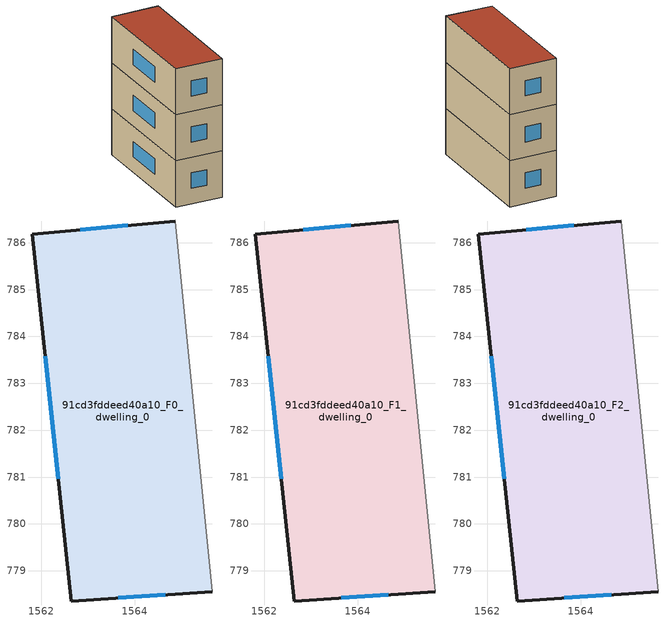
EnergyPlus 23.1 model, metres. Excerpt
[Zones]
91cd3fddeed40a10_F0_dwelling_0
 floor ground (EU_floor_Construction): 1564.86,786.46 1565.65,778.55 1562.64,778.35 1561.81,786.18 z0
 wall outside (EU_wall_Construction): 1564.86,786.46 1561.81,786.18 1562.64,778.35 1565.65,778.55 z0:3
 wall adiabatic (EU_wall_Construction): 1565.65,778.55 1564.86,786.46 z0:3
 window (EU_Window_Construction): 1563.64,778.42 1564.64,778.48 / 1562.09,783.57 1562.36,780.96 / 1563.85,786.37 1562.83,786.28 z1:2
91cd3fddeed40a10_F1_dwelling_0
 floor to 91cd3fddeed40a10_F0_dwelling_0 (EU_floor_Construction): 1564.86,786.46 1565.65,778.55 1562.64,778.35 1561.81,786.18 z3
 wall outside (EU_wall_Construction): 1564.86,786.46 1561.81,786.18 1562.64,778.35 1565.65,778.55 z3:6
 wall adiabatic (EU_wall_Construction): 1565.65,778.55 1564.86,786.46 z3:6
 window (EU_Window_Construction): 1563.64,778.42 1564.64,778.48 / 1562.09,783.57 1562.36,780.96 / 1563.85,786.37 1562.83,786.28 z4:5
91cd3fddeed40a10_F2_dwelling_0
 floor to 91cd3fddeed40a10_F1_dwelling_0 (EU_floor_Construction): 1564.86,786.46 1565.65,778.55 1562.64,778.35 1561.81,786.18 z6
 wall outside (EU_wall_Construction): 1564.86,786.46 1561.81,786.18 1562.64,778.35 1565.65,778.55 z6:9
 wall adiabatic (EU_wall_Construction): 1565.65,778.55 1564.86,786.46 z6:9
 window (EU_Window_Construction): 1563.64,778.42 1564.64,778.48 / 1562.09,783.57 1562.36,780.96 / 1563.85,786.37 1562.83,786.28 z7:8
 roof outside (EU_roof_Construction): 1565.65,778.55 1564.86,786.46 1561.81,786.18 1562.64,778.35 z9
[Building]
EU S2 Campaign: North Axis=0; Terrain=City; Solar Distribution=FullExterior
[Site:Location]
Bologna: Latitude=44.5; Longitude=11.25; Time Zone=1; Elevation=37
[SizingPeriod:WeatherFileDays]
AnnualSizingPeriod: Begin Month=1; Begin Day of Month=1; End Month=12; End Day of Month=31; Day of Week for Start Day=Monday; Use Weather File Daylight Saving Period=No; Use Weather File Rain and Snow Indicators=No
[MATERIAL]
EU_InternalMass_Material: Roughness=MediumRough; Thickness=0.1; Conductivity=1; Density=1800; Specific Heat=900; Thermal Absorptance=0.9; Solar Absorptance=0.7; Visible Absorptance=0.7
[MATERIAL:NOMASS] Roughness=MediumRough; Thermal Absorptance=0.9; Solar Absorptance=0.7; Visible Absorptance=0.7
Name | Thermal Resistance
EU_wall_NoMass | 0.937881
EU_roof_NoMass | 0.548572
EU_floor_NoMass | 0.71348
[WINDOWMATERIAL:SIMPLEGLAZINGSYSTEM]
EU_Window_SimpleGlazing: UFactor=4.25633; Solar Heat Gain Coefficient=0.85; Visible Transmittance=0.85
[CONSTRUCTION]
EU_wall_Construction: EU_wall_NoMass
EU_roof_Construction: EU_roof_NoMass
EU_floor_Construction: EU_floor_NoMass
EU_Window_Construction: EU_Window_SimpleGlazing
EU_InternalMass_Construction: EU_InternalMass_Material
[ZONE] Type=1; Multiplier=1; Ceiling Height=autocalculate; Volume=72.0337; Floor Area=autocalculate; Part of Total Floor Area=Yes
91cd3fddeed40a10_F0_dwelling_0; 91cd3fddeed40a10_F1_dwelling_0; 91cd3fddeed40a10_F2_dwelling_0
[INTERNALMASS] Construction=EU_InternalMass_Construction; Surface Area=24.0115
Name | Zone or ZoneList
91cd3fddeed40a10_F0_dwelling_0_EU_InternalMass | 91cd3fddeed40a10_F0_dwelling_0
91cd3fddeed40a10_F1_dwelling_0_EU_InternalMass | 91cd3fddeed40a10_F1_dwelling_0
91cd3fddeed40a10_F2_dwelling_0_EU_InternalMass | 91cd3fddeed40a10_F2_dwelling_0
[OTHEREQUIPMENT] Fuel Type=Electricity; Design Level Calculation Method=Watts/Area; Power per Zone Floor Area=1; Fraction Latent=0; Fraction Radiant=0; Fraction Lost=0; Carbon Dioxide Generation Rate=0; EndUse Subcategory=EU_Step8_InternalGains
Name | Zone or ZoneList or Space or SpaceList | Schedule
EU_Step8_InternalGain_91cd3fddeed40a10_F0_dwelling_0_f000 | 91cd3fddeed40a10_F0_dwelling_0 | EU_Step8_GainSchedule_91cd3fddeed40a10_F0_dwelling_0_f000
EU_Step8_InternalGain_91cd3fddeed40a10_F1_dwelling_0_f000 | 91cd3fddeed40a10_F1_dwelling_0 | EU_Step8_GainSchedule_91cd3fddeed40a10_F1_dwelling_0_f000
EU_Step8_InternalGain_91cd3fddeed40a10_F2_dwelling_0_f000 | 91cd3fddeed40a10_F2_dwelling_0 | EU_Step8_GainSchedule_91cd3fddeed40a10_F2_dwelling_0_f000
[ZONEVENTILATION:DESIGNFLOWRATE] Schedule=EU_AlwaysOn; Design Flow Rate Calculation Method=AirChanges/Hour; Air Changes per Hour=0.687892; Ventilation Type=Natural; Fan Pressure Rise=0; Fan Total Efficiency=1; Constant Term Coefficient=1; Temperature Term Coefficient=0; Velocity Term Coefficient=0; Velocity Squared Term Coefficient=0; Minimum Indoor Temperature=-100; Maximum Indoor Temperature=100; Delta Temperature=-100; Minimum Outdoor Temperature=-100; Maximum Outdoor Temperature=100; Maximum Wind Speed=40
Name | Zone or ZoneList or Space or SpaceList
EU_ConstantAir_91cd3fddeed40a10_F0_dwelling_0 | 91cd3fddeed40a10_F0_dwelling_0
EU_ConstantAir_91cd3fddeed40a10_F1_dwelling_0 | 91cd3fddeed40a10_F1_dwelling_0
EU_ConstantAir_91cd3fddeed40a10_F2_dwelling_0 | 91cd3fddeed40a10_F2_dwelling_0
[HVACTEMPLATE:THERMOSTAT] Constant Heating Setpoint=20; Constant Cooling Setpoint=50
EU_HeatOnly_91cd3fddeed40a10_F0_dwelling_0; EU_HeatOnly_91cd3fddeed40a10_F1_dwelling_0; EU_HeatOnly_91cd3fddeed40a10_F2_dwelling_0
[HVACTEMPLATE:ZONE:IDEALLOADSAIRSYSTEM] System Availability Schedule=EU_AlwaysOn; Maximum Heating Supply Air Temperature=50; Minimum Cooling Supply Air Temperature=13; Maximum Heating Supply Air Humidity Ratio=0.0156; Minimum Cooling Supply Air Humidity Ratio=0.0077; Heating Limit=NoLimit; Cooling Limit=NoLimit; Heating Availability Schedule=EU_AlwaysOn; Cooling Availability Schedule=EU_CoolingOff; Dehumidification Control Type=ConstantSensibleHeatRatio; Cooling Sensible Heat Ratio=0.7; Dehumidification Setpoint=60; Humidification Control Type=None; Humidification Setpoint=30; Outdoor Air Method=None; Outdoor Air Flow Rate per Person=0.00944; Outdoor Air Flow Rate per Zone Floor Area=0; Outdoor Air Flow Rate per Zone=0; Demand Controlled Ventilation Type=None; Outdoor Air Economizer Type=NoEconomizer; Heat Recovery Type=None; Sensible Heat Recovery Effectiveness=0.7; Latent Heat Recovery Effectiveness=0.65
Name | Template Thermostat
91cd3fddeed40a10_F0_dwelling_0 | EU_HeatOnly_91cd3fddeed40a10_F0_dwelling_0
91cd3fddeed40a10_F1_dwelling_0 | EU_HeatOnly_91cd3fddeed40a10_F1_dwelling_0
91cd3fddeed40a10_F2_dwelling_0 | EU_HeatOnly_91cd3fddeed40a10_F2_dwelling_0
[SIZING:ZONE] Zone Cooling Design Supply Air Temperature Input Method=SupplyAirTemperature; Zone Cooling Design Supply Air Temperature=13; Zone Heating Design Supply Air Temperature Input Method=SupplyAirTemperature; Zone Heating Design Supply Air Temperature=50; Zone Cooling Design Supply Air Humidity Ratio=0.008; Zone Heating Design Supply Air Humidity Ratio=0.008; Cooling Design Air Flow Method=DesignDay; Cooling Design Air Flow Rate=0; Cooling Minimum Air Flow per Zone Floor Area=0.000762; Cooling Minimum Air Flow=0; Cooling Minimum Air Flow Fraction=0.2; Heating Design Air Flow Method=DesignDay; Heating Design Air Flow Rate=0; Heating Maximum Air Flow per Zone Floor Area=0.002032; Heating Maximum Air Flow=0.141576; Heating Maximum Air Flow Fraction=0.3; Account for Dedicated Outdoor Air System=No; Dedicated Outdoor Air System Control Strategy=NeutralSupplyAir; Dedicated Outdoor Air Low Setpoint Temperature for Design=autosize; Dedicated Outdoor Air High Setpoint Temperature for Design=autosize; Zone Load Sizing Method=Sensible Load Only No Latent Load; Zone Latent Cooling Design Supply Air Humidity Ratio Input Method=HumidityRatioDifference; Zone Cooling Design Supply Air Humidity Ratio Difference=0.005; Zone Latent Heating Design Supply Air Humidity Ratio Input Method=HumidityRatioDifference; Zone Humidification Design Supply Air Humidity Ratio Difference=0.005
91cd3fddeed40a10_F0_dwelling_0; 91cd3fddeed40a10_F1_dwelling_0; 91cd3fddeed40a10_F2_dwelling_0
[SCHEDULE:CONSTANT]
Name | Hourly Value
EU_AlwaysOn | 1
EU_CoolingOff | 0
[SCHEDULE:FILE] Column Number=1; Rows to Skip at Top=0; Number of Hours of Data=8760; Column Separator=Comma; Interpolate to Timestep=No; Minutes per Item=60; Adjust Schedule for Daylight Savings=Yes
Name | File
EU_Step8_GainSchedule_91cd3fddeed40a10_F0_dwelling_0_f000 | ../../schedules/91cd3fddeed40a10/91cd3fddeed40a10_F0_dwelling_0_f000_gain.csv
EU_Step8_GainSchedule_91cd3fddeed40a10_F1_dwelling_0_f000 | ../../schedules/91cd3fddeed40a10/91cd3fddeed40a10_F1_dwelling_0_f000_gain.csv
EU_Step8_GainSchedule_91cd3fddeed40a10_F2_dwelling_0_f000 | ../../schedules/91cd3fddeed40a10/91cd3fddeed40a10_F2_dwelling_0_f000_gain.csv
